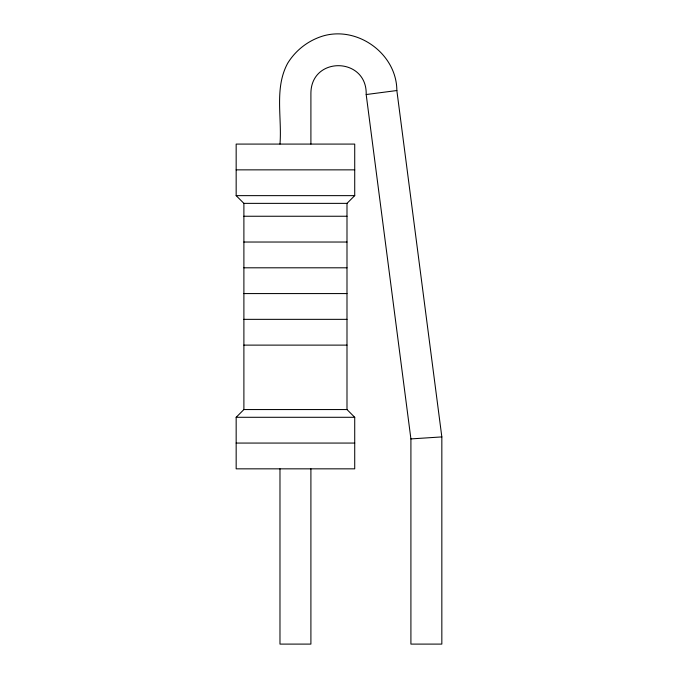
<?xml version="1.0" encoding="UTF-8"?>
<svg xmlns="http://www.w3.org/2000/svg" width="678" height="678" viewBox="0 0 678 678"><rect width="100%" height="100%" fill="white"/><g stroke="black" fill="none" stroke-linecap="round" stroke-linejoin="round"><path stroke-width="1.02" d="M346.992 203.366L354.721 195.637L354.721 144.083L236.164 144.083L236.164 195.637L243.894 203.366L243.894 409.554L236.164 417.292L236.164 468.837L354.721 468.837L354.721 417.292L346.992 409.554L346.992 203.366L243.894 203.366M366.188 94.539L396.85 90.53L441.836 436.912L441.836 644.1L410.91 644.1L410.91 438.912L366.188 94.539C367.281 56.791 310.846 55.706 310.905 93.547L310.905 144.083M410.91 438.912L441.836 436.912M236.164 169.856L354.721 169.856M236.164 195.637L354.721 195.637M243.894 216.248L346.992 216.248M243.894 242.029L346.992 242.029M243.894 267.802L346.992 267.802M243.894 293.574L346.992 293.574M243.894 319.346L346.992 319.346M243.894 345.119L346.992 345.119M243.894 409.554L346.992 409.554M236.164 417.292L354.721 417.292M236.164 443.065L354.721 443.065M396.85 90.53C396.732 54.13 358.128 25.9 323.304 35.9C308.482 40.333 295.82 50.045 287.701 63.215C274.2 88.013 282.116 117.294 279.98 144.083M310.905 468.837L310.905 644.1L279.98 644.1L279.98 468.837"/></g></svg>
